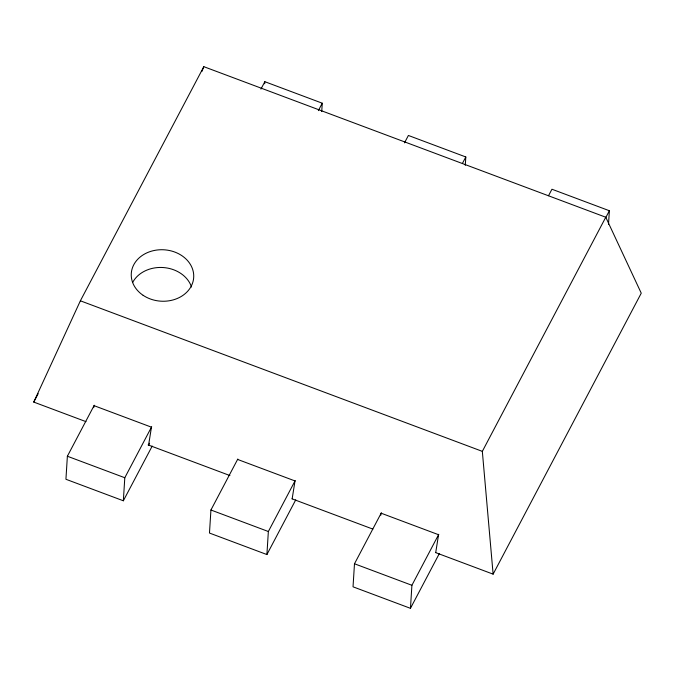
<?xml version="1.0" encoding="UTF-8"?>
<svg xmlns="http://www.w3.org/2000/svg" width="675" height="675" viewBox="0 0 675 675"><rect width="100%" height="100%" fill="white"/><g stroke="black" fill="none" stroke-linecap="round" stroke-linejoin="round"><path stroke-width="1.01" d="M94.264 405.236L67.373 456.233L65.931 479.275L123.348 500.782L152.196 446.074M123.348 500.782L124.799 477.74L151.689 426.743M237.819 459.008L210.929 510.005L209.478 533.048L266.903 554.555L295.743 499.846M264.71 83.784L264.836 81.692L322.262 103.199L321.73 111.578M266.903 554.555L268.355 531.512L295.237 480.516M381.375 512.781L354.485 563.777L353.033 586.82L410.459 608.327L439.298 553.618M410.459 608.327L411.91 585.284L438.792 534.288M465.286 165.35L465.818 156.971L408.392 135.464L404.485 142.881M608.513 224.362L609.373 210.743L551.947 189.236L548.53 195.725M93.724 407.649L94.036 405.658L151.462 427.174L148.593 445.095L149.563 443.256M292.148 498.867L295.017 480.946L237.592 459.43M380.827 515.202L381.147 513.202L438.573 534.718L435.704 552.639M201.859 71.533L203.816 66.673L605.77 217.232L641.25 293.186L493.121 574.147L435.949 552.732M85.995 421.647L33.75 402.081L80.376 300.805L203.816 66.673M33.75 402.081L38.163 393.702M260.93 89.108L264.836 81.692M318.347 110.624L322.262 103.199M462.392 163.468L465.818 156.971M493.121 574.147L482.33 451.364L605.77 217.232M605.947 217.24L609.373 210.743M80.376 300.805L482.33 451.364M148.103 444.909L229.922 475.554M292.022 498.825L372.862 529.099M67.373 456.233L124.799 477.74M210.929 510.005L268.355 531.512M354.485 563.777L411.91 585.284M132.663 282.454A31.269 25.743 3.6 0 1 163.544 267.562A31.269 25.743 3.6 0 1 191.514 287.018M143.134 295.321A31.269 25.743 3.6 0 0 193.413 279.813A31.269 25.743 3.6 0 0 150.913 251.328A31.269 25.743 3.6 0 0 143.134 295.321"/></g></svg>
